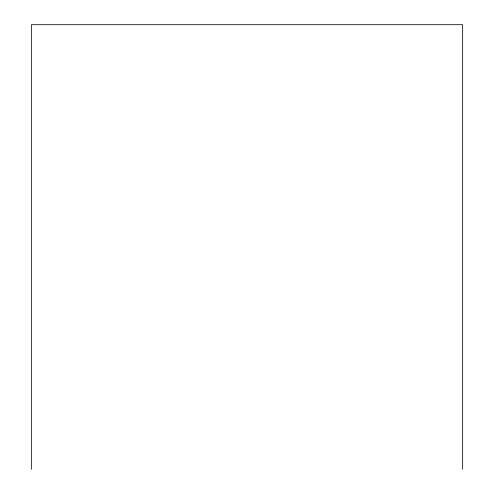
<?xml version="1.0" encoding="UTF-8"?>
<svg xmlns="http://www.w3.org/2000/svg" width="494" height="494" viewBox="0 0 494 494"><rect width="100%" height="100%" fill="white"/><g stroke="black" fill="none" stroke-linecap="round" stroke-linejoin="round"><path stroke-width="0.74" d="M462.656 469.3L462.656 24.7L31.344 24.7L31.344 469.3"/></g></svg>
